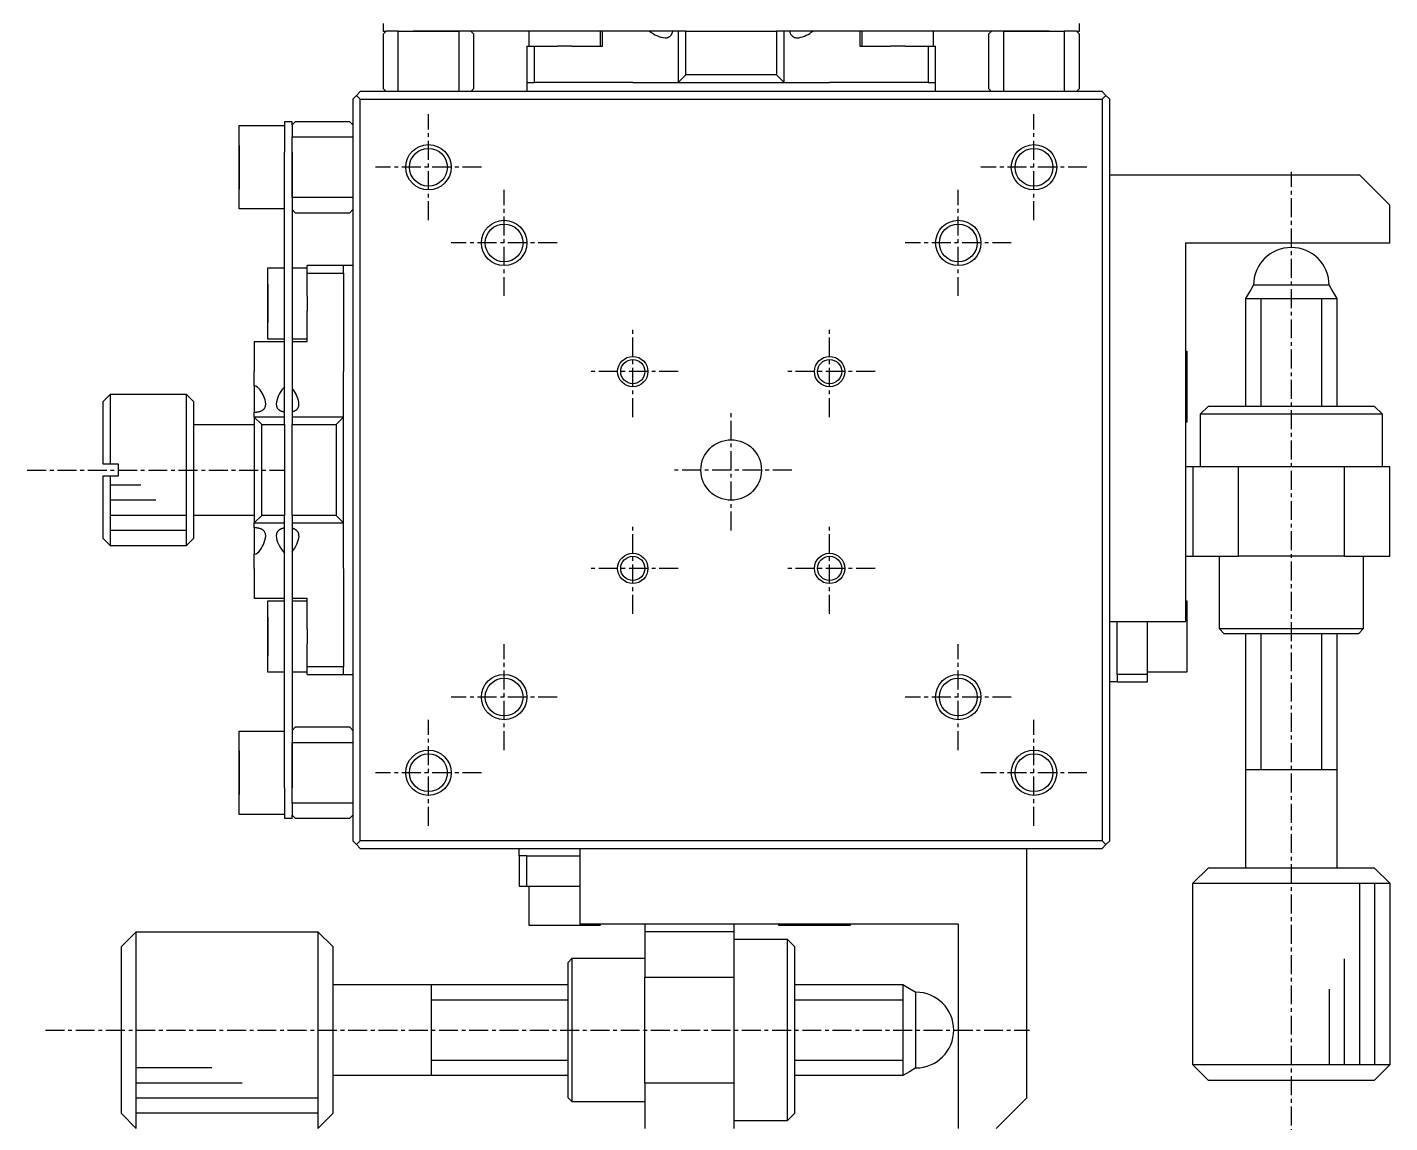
# Model space of a CAD drawing. Extents: x 10 to 365, y 10 to 229.
# Drawn here: x 225.8 to 315.8, y 105.9 to 178.3 of the extents above; entities that cross this region are included whole.
import ezdxf

# ---------------------------------------------------------------- set-up
doc = ezdxf.new("R2010")
doc.units = 0
doc.linetypes.add('CENTER', pattern=[2, 1.25, -0.25, 0.25, -0.25])
doc.layers.get('0').update_dxf_attribs({"linetype": 'CONTINUOUS'})
doc.layers.add('CENTER', color=1, linetype='CENTER')

msp = doc.modelspace()

# ---------------------------------------------------------------- linework, layer by layer
at = {"color": 7, "linetype": 'CONTINUOUS'}
for p, q in [((249.27, 178.5), (249.27, 178)), ((295.27, 178), (295.27, 178.5)), ((249.27, 177.8), (249.47, 178)), ((249.27, 178), (249.47, 178)), ((249.27, 177.8), (249.27, 174.2)), ((250.27, 178), (249.47, 178)), ((250.27, 174), (250.27, 178)), ((250.27, 178), (251.27, 178)), ((250.27, 178), (251.27, 178)), ((251.27, 178), (254.27, 178)), ((254.27, 178), (251.27, 178)), ((254.27, 178), (254.27, 174)), ((269.12, 178), (254.27, 178)), ((255.07, 178), (255.27, 177.8)), ((255.27, 174.2), (255.27, 177.8)), ((258.92, 177), (258.92, 178)), ((263.62, 178), (263.62, 177)), ((263.77, 177), (263.77, 178)), ((267.913, 177.55), (267.915, 177.55)), ((267.915, 177.55), (267.95, 177.551)), ((267.95, 177.551), (267.985, 177.554)), ((267.985, 177.554), (268.02, 177.559)), ((268.02, 177.559), (268.053, 177.566)), ((268.053, 177.566), (268.086, 177.575)), ((268.086, 177.575), (268.117, 177.587)), ((268.117, 177.587), (268.148, 177.6)), ((268.148, 177.6), (268.172, 177.613)), ((268.172, 177.613), (268.195, 177.628)), ((268.195, 177.628), (268.217, 177.644)), ((268.217, 177.644), (268.238, 177.662)), ((268.238, 177.662), (268.259, 177.682)), ((268.259, 177.682), (268.279, 177.703)), ((268.279, 177.703), (268.297, 177.726)), ((268.297, 177.726), (268.313, 177.748)), ((268.313, 177.748), (268.328, 177.771)), ((268.328, 177.771), (268.342, 177.796)), ((268.342, 177.796), (268.355, 177.822)), ((268.355, 177.822), (268.368, 177.849)), ((268.368, 177.849), (268.379, 177.877)), ((268.379, 177.877), (268.39, 177.906)), ((268.39, 177.906), (268.4, 177.936)), ((268.4, 177.936), (268.409, 177.968)), ((268.409, 177.968), (268.417, 178)), ((268.77, 178), (268.77, 174.6)), ((269.27, 178), (269.12, 178)), ((269.27, 175.1), (269.27, 178)), ((269.27, 178), (275.27, 178)), ((275.27, 178), (275.27, 175.1)), ((275.42, 178), (275.27, 178)), ((290.27, 178), (275.42, 178)), ((275.77, 174.6), (275.77, 178)), ((276.124, 178), (276.132, 177.969)), ((276.132, 177.969), (276.14, 177.938)), ((276.14, 177.938), (276.15, 177.908)), ((276.15, 177.908), (276.16, 177.879)), ((276.16, 177.879), (276.172, 177.852)), ((276.172, 177.852), (276.184, 177.825)), ((276.184, 177.825), (276.196, 177.8)), ((276.196, 177.8), (276.212, 177.772)), ((276.212, 177.772), (276.229, 177.746)), ((276.229, 177.746), (276.247, 177.722)), ((276.247, 177.722), (276.266, 177.699)), ((276.266, 177.699), (276.286, 177.678)), ((276.286, 177.678), (276.307, 177.658)), ((276.307, 177.658), (276.33, 177.639)), ((276.33, 177.639), (276.355, 177.622)), ((276.355, 177.622), (276.38, 177.607)), ((276.38, 177.607), (276.406, 177.594)), ((276.406, 177.594), (276.433, 177.583)), ((276.433, 177.583), (276.461, 177.573)), ((276.461, 177.573), (276.499, 177.563)), ((276.499, 177.563), (276.538, 177.556)), ((276.538, 177.556), (276.577, 177.552)), ((276.577, 177.552), (276.618, 177.55)), ((276.618, 177.55), (276.628, 177.55)), ((276.628, 177.55), (276.745, 177.559)), ((280.77, 178), (280.77, 177)), ((280.92, 177), (280.92, 178)), ((285.62, 178), (285.62, 177)), ((289.27, 177.8), (289.47, 178)), ((289.27, 177.8), (289.27, 174.2)), ((290.27, 174), (290.27, 178)), ((290.27, 178), (293.27, 178)), ((293.27, 178), (290.27, 178)), ((293.27, 178), (294.27, 178)), ((293.27, 178), (294.27, 178)), ((295.07, 178), (294.27, 178)), ((294.27, 178), (294.27, 174)), ((295.07, 178), (295.27, 177.8)), ((295.07, 178), (295.27, 178)), ((295.27, 174.2), (295.27, 177.8)), ((258.77, 177), (259.27, 177)), ((258.77, 177), (258.77, 174.6)), ((259.27, 174.6), (259.27, 177)), ((259.27, 177), (260.788, 177)), ((261.753, 177), (260.788, 177)), ((261.753, 177), (263.77, 177)), ((280.77, 177), (282.788, 177)), ((283.753, 177), (282.788, 177)), ((283.753, 177), (285.27, 177)), ((285.27, 177), (285.27, 174.6)), ((285.27, 177), (285.77, 177)), ((285.77, 174.6), (285.77, 177)), ((258.77, 174.6), (259.27, 174.6)), ((258.77, 174.6), (258.77, 174)), ((265.77, 174.6), (259.27, 174.6)), ((265.77, 174.6), (268.77, 174.6)), ((269.27, 175.1), (268.77, 174.6)), ((268.77, 174.6), (275.77, 174.6)), ((275.27, 175.1), (269.27, 175.1)), ((275.77, 174.6), (275.27, 175.1)), ((275.77, 174.6), (278.77, 174.6)), ((285.27, 174.6), (278.77, 174.6)), ((285.27, 174.6), (285.77, 174.6)), ((285.77, 174), (285.77, 174.6)), ((247.27, 173.5), (247.52, 173.75)), ((247.52, 173.75), (247.77, 174)), ((247.52, 173.75), (247.77, 173.5)), ((250.27, 174), (247.77, 174)), ((249.47, 174), (249.27, 174.2)), ((254.27, 174), (250.27, 174)), ((254.27, 174), (250.27, 174)), ((290.27, 174), (254.27, 174)), ((255.27, 174.2), (255.07, 174)), ((289.47, 174), (289.27, 174.2)), ((294.27, 174), (290.27, 174)), ((294.27, 174), (290.27, 174)), ((296.77, 174), (294.27, 174)), ((295.27, 174.2), (295.07, 174)), ((296.77, 174), (297.02, 173.75)), ((296.77, 174), (297.02, 173.75)), ((296.77, 173.5), (297.02, 173.75)), ((296.77, 173.5), (297.02, 173.75)), ((297.02, 173.75), (297.27, 173.5)), ((297.02, 173.75), (297.27, 173.5)), ((247.27, 173.5), (247.27, 124.5)), ((247.77, 173.5), (296.77, 173.5)), ((247.77, 124.5), (247.77, 173.5)), ((296.77, 173.5), (296.77, 124.5)), ((297.27, 124.5), (297.27, 173.5)), ((243.27, 172), (242.77, 172)), ((242.77, 172), (242.77, 170)), ((243.27, 171.8), (243.47, 172)), ((243.27, 171.8), (243.27, 172)), ((247.07, 172), (243.47, 172)), ((247.07, 172), (247.27, 171.8)), ((239.77, 169), (239.77, 171.75)), ((239.77, 166.25), (239.77, 171.75)), ((239.77, 171.75), (242.77, 171.75)), ((243.27, 171.8), (243.27, 171)), ((243.27, 171), (247.27, 171)), ((243.27, 170), (243.27, 171)), ((243.27, 170), (243.27, 171)), ((247.27, 171), (247.27, 167)), ((247.27, 171), (247.27, 167)), ((239.77, 169.722), (239.77, 170.443)), ((239.77, 170.443), (239.77, 169.722)), ((239.77, 168.278), (239.77, 169.722)), ((239.77, 169.722), (239.77, 168.278)), ((242.77, 152.15), (242.77, 170)), ((243.27, 167), (243.27, 170)), ((243.27, 170), (243.27, 167)), ((239.77, 166.25), (239.77, 169)), ((297.27, 168.5), (313.77, 168.5)), ((313.77, 168.5), (315.77, 166.5)), ((239.77, 167.557), (239.77, 168.278)), ((239.77, 168.278), (239.77, 167.557)), ((247.27, 167), (243.27, 167)), ((243.27, 167), (243.27, 152.15)), ((247.27, 167), (247.27, 131)), ((315.77, 164), (315.77, 166.5)), ((242.77, 166.25), (239.77, 166.25)), ((243.47, 166), (243.27, 166.2)), ((243.47, 166), (247.07, 166)), ((247.27, 166.2), (247.07, 166)), ((302.27, 164), (302.27, 139)), ((302.27, 164), (315.77, 164)), ((241.67, 160), (241.67, 162.35)), ((241.67, 157.65), (241.67, 162.35)), ((241.67, 162.35), (242.77, 162.35)), ((243.27, 162.35), (244.27, 162.35)), ((246.67, 162.5), (244.27, 162.5)), ((244.27, 162), (244.27, 162.5)), ((244.27, 162), (246.67, 162)), ((244.27, 160.482), (244.27, 162)), ((246.67, 162), (246.67, 162.5)), ((247.27, 162.5), (246.67, 162.5)), ((246.67, 162), (246.67, 155.5)), ((241.67, 160.635), (241.67, 161.27)), ((241.67, 161.27), (241.67, 160.635)), ((306.52, 160.767), (306.77, 161.2)), ((311.77, 161.2), (306.77, 161.2)), ((311.77, 161.2), (312.02, 160.767)), ((241.67, 159.365), (241.67, 160.635)), ((241.67, 160.635), (241.67, 159.365)), ((244.27, 160.482), (244.27, 159.518)), ((306.27, 160.334), (306.52, 160.767)), ((306.27, 160.334), (312.27, 160.334)), ((306.27, 153.2), (306.27, 160.334)), ((312.02, 160.767), (312.27, 160.334)), ((312.27, 160.334), (312.27, 153.2)), ((241.67, 157.65), (241.67, 160)), ((241.67, 158.73), (241.67, 159.365)), ((241.67, 159.365), (241.67, 158.73)), ((244.27, 157.5), (244.27, 159.518)), ((240.77, 157.5), (242.77, 157.5)), ((240.77, 157.5), (240.77, 155.5)), ((242.77, 157.65), (241.67, 157.65)), ((244.27, 157.65), (243.27, 157.65)), ((243.27, 157.5), (244.27, 157.5)), ((302.27, 156.85), (302.37, 156.85)), ((302.37, 156.85), (302.37, 154.5)), ((240.77, 154.563), (240.77, 155.5)), ((246.67, 152.5), (246.67, 155.5)), ((230.77, 153.5), (231.27, 154)), ((231.27, 149.4), (231.27, 154)), ((231.27, 154), (236.27, 154)), ((236.27, 154), (236.27, 144)), ((236.27, 154), (236.77, 153.5)), ((240.877, 154.54), (240.77, 154.563)), ((240.77, 154.563), (240.77, 152.821)), ((240.974, 154.482), (240.877, 154.54)), ((241.069, 154.392), (240.974, 154.482)), ((242.77, 154.484), (242.691, 154.413)), ((302.37, 154.5), (302.37, 152.15)), ((230.77, 153.5), (230.77, 149.4)), ((230.77, 153.5), (230.77, 149.4)), ((236.77, 144.5), (236.77, 153.5)), ((241.354, 152.981), (241.377, 153.001)), ((241.377, 153.001), (241.398, 153.021)), ((241.398, 153.021), (241.417, 153.043)), ((241.417, 153.043), (241.435, 153.065)), ((241.435, 153.065), (241.451, 153.089)), ((241.451, 153.089), (241.465, 153.113)), ((241.465, 153.113), (241.48, 153.143)), ((241.48, 153.143), (241.492, 153.175)), ((241.492, 153.175), (241.502, 153.208)), ((241.502, 153.208), (241.51, 153.242)), ((241.52, 153.358), (241.507, 153.505)), ((241.51, 153.242), (241.515, 153.277)), ((241.515, 153.277), (241.519, 153.313)), ((241.519, 153.313), (241.52, 153.349)), ((241.52, 153.349), (241.52, 153.358)), ((242.22, 153.358), (242.221, 153.323)), ((242.221, 153.323), (242.225, 153.276)), ((242.225, 153.276), (242.233, 153.231)), ((242.233, 153.231), (242.24, 153.202)), ((242.24, 153.202), (242.249, 153.173)), ((242.249, 153.173), (242.26, 153.145)), ((242.26, 153.145), (242.273, 153.117)), ((242.273, 153.117), (242.288, 153.091)), ((242.288, 153.091), (242.305, 153.066)), ((242.305, 153.066), (242.324, 153.041)), ((242.324, 153.041), (242.342, 153.022)), ((242.342, 153.022), (242.36, 153.003)), ((242.36, 153.003), (242.381, 152.986)), ((243.572, 152.996), (243.593, 153.016)), ((243.593, 153.016), (243.612, 153.036)), ((243.612, 153.036), (243.631, 153.06)), ((243.631, 153.06), (243.648, 153.084)), ((243.648, 153.084), (243.663, 153.11)), ((243.663, 153.11), (243.676, 153.136)), ((243.676, 153.136), (243.688, 153.163)), ((243.688, 153.163), (243.697, 153.191)), ((243.697, 153.191), (243.707, 153.228)), ((243.707, 153.228), (243.714, 153.267)), ((243.72, 153.358), (243.712, 153.475)), ((243.714, 153.267), (243.718, 153.307)), ((243.718, 153.307), (243.72, 153.348)), ((243.72, 153.348), (243.72, 153.358)), ((303.27, 152.7), (303.77, 153.2)), ((314.77, 153.2), (303.77, 153.2)), ((314.77, 153.2), (315.27, 152.7)), ((240.77, 152.821), (240.803, 152.821)), ((240.77, 152.5), (240.77, 152.821)), ((242.77, 152.5), (240.77, 152.5)), ((241.27, 152), (240.77, 152.5)), ((240.77, 152.5), (240.77, 150.25)), ((240.803, 152.821), (240.836, 152.822)), ((240.836, 152.822), (240.868, 152.824)), ((240.868, 152.824), (240.901, 152.827)), ((240.901, 152.827), (240.933, 152.83)), ((240.933, 152.83), (240.965, 152.834)), ((240.965, 152.834), (240.996, 152.839)), ((240.996, 152.839), (241.026, 152.844)), ((241.026, 152.844), (241.056, 152.85)), ((241.056, 152.85), (241.086, 152.857)), ((241.086, 152.857), (241.114, 152.865)), ((241.114, 152.865), (241.142, 152.873)), ((241.142, 152.873), (241.169, 152.882)), ((241.169, 152.882), (241.196, 152.892)), ((241.196, 152.892), (241.225, 152.904)), ((241.225, 152.904), (241.254, 152.918)), ((241.254, 152.918), (241.281, 152.932)), ((241.281, 152.932), (241.307, 152.948)), ((241.307, 152.948), (241.331, 152.964)), ((241.331, 152.964), (241.354, 152.981)), ((242.381, 152.986), (242.403, 152.969)), ((242.403, 152.969), (242.426, 152.952)), ((242.426, 152.952), (242.451, 152.937)), ((242.451, 152.937), (242.477, 152.923)), ((242.477, 152.923), (242.501, 152.911)), ((242.501, 152.911), (242.526, 152.9)), ((242.526, 152.9), (242.552, 152.889)), ((242.552, 152.889), (242.579, 152.879)), ((242.579, 152.879), (242.608, 152.87)), ((242.608, 152.87), (242.637, 152.862)), ((242.637, 152.862), (242.666, 152.854)), ((242.666, 152.854), (242.697, 152.848)), ((242.697, 152.848), (242.721, 152.843)), ((242.721, 152.843), (242.745, 152.839)), ((242.745, 152.839), (242.77, 152.835)), ((242.77, 152), (242.77, 152.15)), ((243.27, 152.853), (243.302, 152.861)), ((246.67, 152.5), (243.27, 152.5)), ((243.27, 152.15), (243.27, 152)), ((243.302, 152.861), (243.332, 152.87)), ((243.332, 152.87), (243.362, 152.88)), ((243.362, 152.88), (243.391, 152.89)), ((243.391, 152.89), (243.419, 152.901)), ((243.419, 152.901), (243.445, 152.913)), ((243.445, 152.913), (243.47, 152.926)), ((243.47, 152.926), (243.498, 152.942)), ((243.498, 152.942), (243.524, 152.959)), ((243.524, 152.959), (243.549, 152.977)), ((243.549, 152.977), (243.572, 152.996)), ((246.67, 152.5), (246.17, 152)), ((246.67, 145.5), (246.67, 152.5)), ((302.37, 152.15), (302.27, 152.15)), ((303.27, 152.7), (315.27, 152.7)), ((303.27, 149.2), (303.27, 152.7)), ((315.27, 152.7), (315.27, 149.2)), ((236.77, 152), (240.77, 152)), ((241.27, 152), (242.77, 152)), ((241.27, 146), (241.27, 152)), ((242.77, 152), (242.77, 146)), ((243.27, 152), (246.17, 152)), ((243.27, 146), (243.27, 152)), ((246.17, 152), (246.17, 146)), ((230.77, 149.4), (231.27, 149.4)), ((231.27, 149.4), (231.77, 149.4)), ((231.77, 149.4), (231.77, 148.6)), ((231.77, 149.4), (231.77, 148.6)), ((240.77, 150.25), (240.77, 147.75)), ((230.77, 148.6), (230.77, 144.5)), ((230.77, 148.6), (230.77, 144.5)), ((231.27, 148.6), (230.77, 148.6)), ((231.27, 144), (231.27, 148.6)), ((231.77, 148.6), (231.27, 148.6)), ((302.77, 149.2), (302.27, 149.2)), ((302.77, 149.2), (302.77, 143.3)), ((305.77, 149.2), (302.77, 149.2)), ((305.77, 143.3), (305.77, 149.2)), ((312.77, 149.2), (305.77, 149.2)), ((312.77, 149.2), (312.77, 143.3)), ((315.77, 149.2), (312.77, 149.2)), ((315.77, 143.3), (315.77, 149.2)), ((240.77, 147.75), (240.77, 145.5)), ((240.77, 146), (236.77, 146)), ((240.77, 145.5), (241.27, 146)), ((242.77, 146), (241.27, 146)), ((242.77, 145.85), (242.77, 146)), ((242.77, 128), (242.77, 145.85)), ((246.17, 146), (243.27, 146)), ((243.27, 146), (243.27, 145.85)), ((243.27, 145.85), (243.27, 131)), ((246.17, 146), (246.67, 145.5)), ((240.77, 145.5), (242.77, 145.5)), ((240.77, 145.179), (240.77, 145.5)), ((240.805, 145.179), (240.77, 145.179)), ((240.77, 145.179), (240.77, 143.437)), ((240.839, 145.177), (240.805, 145.179)), ((240.873, 145.176), (240.839, 145.177)), ((240.907, 145.173), (240.873, 145.176)), ((240.937, 145.169), (240.907, 145.173)), ((240.968, 145.166), (240.937, 145.169)), ((240.998, 145.161), (240.968, 145.166)), ((241.028, 145.156), (240.998, 145.161)), ((241.057, 145.15), (241.028, 145.156)), ((241.085, 145.143), (241.057, 145.15)), ((241.113, 145.136), (241.085, 145.143)), ((241.14, 145.128), (241.113, 145.136)), ((241.17, 145.118), (241.14, 145.128)), ((241.199, 145.107), (241.17, 145.118)), ((241.228, 145.095), (241.199, 145.107)), ((241.255, 145.082), (241.228, 145.095)), ((241.281, 145.068), (241.255, 145.082)), ((241.305, 145.054), (241.281, 145.068)), ((241.328, 145.038), (241.305, 145.054)), ((241.35, 145.022), (241.328, 145.038)), ((241.373, 145.003), (241.35, 145.022)), ((241.394, 144.983), (241.373, 145.003)), ((241.413, 144.962), (241.394, 144.983)), ((241.431, 144.94), (241.413, 144.962)), ((241.447, 144.917), (241.431, 144.94)), ((241.461, 144.894), (241.447, 144.917)), ((242.294, 144.919), (242.28, 144.895)), ((242.311, 144.941), (242.294, 144.919)), ((242.329, 144.964), (242.311, 144.941)), ((242.348, 144.985), (242.329, 144.964)), ((242.37, 145.005), (242.348, 144.985)), ((242.393, 145.024), (242.37, 145.005)), ((242.413, 145.039), (242.393, 145.024)), ((242.434, 145.053), (242.413, 145.039)), ((242.457, 145.067), (242.434, 145.053)), ((242.481, 145.079), (242.457, 145.067)), ((242.505, 145.091), (242.481, 145.079)), ((242.531, 145.103), (242.505, 145.091)), ((242.558, 145.113), (242.531, 145.103)), ((242.586, 145.123), (242.558, 145.113)), ((242.614, 145.132), (242.586, 145.123)), ((242.644, 145.14), (242.614, 145.132)), ((242.675, 145.148), (242.644, 145.14)), ((242.706, 145.154), (242.675, 145.148)), ((242.738, 145.16), (242.706, 145.154)), ((242.77, 145.165), (242.738, 145.16)), ((243.27, 145.5), (246.67, 145.5)), ((243.303, 145.139), (243.27, 145.147)), ((243.334, 145.13), (243.303, 145.139)), ((243.364, 145.12), (243.334, 145.13)), ((243.393, 145.109), (243.364, 145.12)), ((243.422, 145.097), (243.393, 145.109)), ((243.449, 145.085), (243.422, 145.097)), ((243.474, 145.072), (243.449, 145.085)), ((243.499, 145.058), (243.474, 145.072)), ((243.522, 145.043), (243.499, 145.058)), ((243.544, 145.027), (243.522, 145.043)), ((243.567, 145.008), (243.544, 145.027)), ((243.588, 144.989), (243.567, 145.008)), ((243.608, 144.968), (243.588, 144.989)), ((243.626, 144.947), (243.608, 144.968)), ((243.642, 144.924), (243.626, 144.947)), ((243.657, 144.901), (243.642, 144.924)), ((243.67, 144.878), (243.657, 144.901)), ((246.67, 142.5), (246.67, 145.5)), ((231.27, 144), (230.77, 144.5)), ((236.27, 144), (231.27, 144)), ((236.77, 144.5), (236.27, 144)), ((241.474, 144.87), (241.461, 144.894)), ((241.489, 144.834), (241.474, 144.87)), ((241.501, 144.797), (241.489, 144.834)), ((241.51, 144.759), (241.501, 144.797)), ((241.516, 144.72), (241.51, 144.759)), ((241.519, 144.68), (241.516, 144.72)), ((241.52, 144.642), (241.519, 144.68)), ((242.221, 144.663), (242.22, 144.642)), ((242.22, 144.642), (242.231, 144.51)), ((242.223, 144.699), (242.221, 144.663)), ((242.227, 144.734), (242.223, 144.699)), ((242.233, 144.768), (242.227, 144.734)), ((242.241, 144.801), (242.233, 144.768)), ((242.252, 144.833), (242.241, 144.801)), ((242.265, 144.865), (242.252, 144.833)), ((242.28, 144.895), (242.265, 144.865)), ((243.684, 144.847), (243.67, 144.878)), ((243.695, 144.815), (243.684, 144.847)), ((243.704, 144.783), (243.695, 144.815)), ((243.711, 144.749), (243.704, 144.783)), ((243.716, 144.715), (243.711, 144.749)), ((243.719, 144.68), (243.716, 144.715)), ((243.72, 144.644), (243.719, 144.68)), ((243.72, 144.642), (243.72, 144.644)), ((240.77, 143.437), (240.884, 143.463)), ((240.77, 142.5), (240.77, 143.437)), ((240.884, 143.463), (240.972, 143.517)), ((240.972, 143.517), (241.064, 143.602)), ((302.27, 143.3), (302.77, 143.3)), ((302.77, 143.3), (305.77, 143.3)), ((304.52, 138.5), (304.52, 143.3)), ((312.77, 143.3), (305.77, 143.3)), ((312.77, 143.3), (315.77, 143.3)), ((314.02, 143.3), (314.02, 138.5)), ((240.77, 142.5), (240.77, 140.5)), ((246.67, 142.5), (246.67, 136)), ((242.77, 140.5), (240.77, 140.5)), ((244.27, 140.5), (243.27, 140.5)), ((244.27, 138.482), (244.27, 140.5)), ((241.67, 138), (241.67, 140.35)), ((241.67, 135.65), (241.67, 140.35)), ((241.67, 140.35), (242.77, 140.35)), ((243.27, 140.35), (244.27, 140.35)), ((302.27, 140.35), (302.37, 140.35)), ((302.37, 140.35), (302.37, 138)), ((241.67, 138.635), (241.67, 139.27)), ((241.67, 139.27), (241.67, 138.635)), ((241.67, 137.365), (241.67, 138.635)), ((241.67, 138.635), (241.67, 137.365)), ((297.27, 139), (302.27, 139)), ((297.77, 135.5), (297.77, 139)), ((299.77, 135.5), (299.77, 139)), ((241.67, 135.65), (241.67, 138)), ((244.27, 138.482), (244.27, 137.518)), ((302.37, 138), (302.37, 135.65)), ((314.02, 138.5), (304.52, 138.5)), ((304.82, 138.2), (304.52, 138.5)), ((304.82, 138.2), (313.72, 138.2)), ((306.27, 129.2), (306.27, 138.2)), ((312.27, 138.2), (312.27, 129.2)), ((314.02, 138.5), (313.72, 138.2)), ((241.67, 136.73), (241.67, 137.365)), ((241.67, 137.365), (241.67, 136.73)), ((244.27, 136), (244.27, 137.518)), ((246.67, 136), (244.27, 136)), ((244.27, 135.5), (244.27, 136)), ((246.67, 135.5), (246.67, 136)), ((242.77, 135.65), (241.67, 135.65)), ((244.27, 135.65), (243.27, 135.65)), ((244.27, 135.5), (246.67, 135.5)), ((246.67, 135.5), (247.27, 135.5)), ((299.77, 135.5), (297.77, 135.5)), ((297.77, 135.5), (297.77, 135)), ((297.77, 135), (299.77, 135)), ((302.37, 135.65), (299.77, 135.65)), ((299.77, 135), (299.77, 135.5)), ((297.77, 135), (297.27, 135)), ((239.77, 129), (239.77, 131.75)), ((239.77, 126.25), (239.77, 131.75)), ((239.77, 131.75), (242.77, 131.75)), ((243.27, 131.8), (243.47, 132)), ((247.07, 132), (243.47, 132)), ((247.07, 132), (247.27, 131.8)), ((243.27, 131), (247.27, 131)), ((243.27, 128), (243.27, 131)), ((243.27, 131), (243.27, 128)), ((247.27, 131), (247.27, 127)), ((247.27, 131), (247.27, 127)), ((239.77, 129.722), (239.77, 130.443)), ((239.77, 130.443), (239.77, 129.722)), ((239.77, 128.278), (239.77, 129.722)), ((239.77, 129.722), (239.77, 128.278)), ((239.77, 126.25), (239.77, 129)), ((306.27, 129.2), (306.27, 129.205)), ((312.27, 129.2), (306.27, 129.2)), ((306.27, 122.7), (306.27, 129.2)), ((306.27, 129.195), (306.27, 129.2)), ((312.27, 129.205), (312.27, 129.2)), ((312.27, 129.2), (312.27, 122.7)), ((312.27, 129.2), (312.27, 129.195)), ((239.77, 127.557), (239.77, 128.278)), ((239.77, 128.278), (239.77, 127.557)), ((242.77, 128), (242.77, 126)), ((243.27, 127), (243.27, 128)), ((243.27, 127), (243.27, 128)), ((247.27, 127), (243.27, 127)), ((243.27, 127), (243.27, 126.2)), ((242.77, 126.25), (239.77, 126.25)), ((242.77, 126), (243.27, 126)), ((243.47, 126), (243.27, 126.2)), ((243.27, 126), (243.27, 126.2)), ((243.47, 126), (247.07, 126)), ((247.27, 126.2), (247.07, 126)), ((247.52, 124.25), (247.27, 124.5)), ((247.52, 124.25), (247.77, 124.5)), ((247.77, 124), (247.52, 124.25)), ((296.77, 124.5), (247.77, 124.5)), ((296.77, 124.5), (297.02, 124.25)), ((297.02, 124.25), (296.77, 124.5)), ((297.02, 124.25), (296.77, 124)), ((297.02, 124.25), (296.77, 124)), ((297.27, 124.5), (297.02, 124.25)), ((297.27, 124.5), (297.02, 124.25)), ((247.77, 124), (296.77, 124)), ((258.27, 123.5), (258.27, 124)), ((258.77, 123.5), (258.27, 123.5)), ((258.27, 123.5), (258.27, 121.5)), ((258.77, 121.5), (258.77, 123.5)), ((258.77, 123.5), (262.27, 123.5)), ((262.27, 124), (262.27, 119)), ((291.77, 124), (291.77, 107.5)), ((302.77, 121.7), (303.77, 122.7)), ((314.77, 122.7), (303.77, 122.7)), ((314.77, 122.7), (315.77, 121.7)), ((258.27, 121.5), (258.77, 121.5)), ((258.77, 121.5), (262.27, 121.5)), ((258.92, 118.9), (258.92, 121.5)), ((302.77, 121.7), (315.77, 121.7)), ((302.77, 109.7), (302.77, 121.7)), ((315.77, 121.7), (315.77, 109.7)), ((261.27, 118.9), (258.92, 118.9)), ((263.62, 118.9), (261.27, 118.9)), ((287.27, 119), (262.27, 119)), ((263.62, 119), (263.62, 118.9)), ((266.57, 119), (266.57, 118.5)), ((272.47, 118.5), (272.47, 119)), ((275.42, 118.9), (275.42, 119)), ((277.77, 118.9), (275.42, 118.9)), ((280.12, 118.9), (277.77, 118.9)), ((280.12, 119), (280.12, 118.9)), ((287.27, 119), (287.27, 105.5)), ((231.97, 117.5), (232.97, 118.5)), ((232.97, 105.5), (232.97, 118.5)), ((232.97, 118.5), (232.97, 118.5)), ((232.97, 118.5), (244.97, 118.5)), ((244.97, 118.5), (244.97, 105.5)), ((244.97, 118.5), (245.97, 117.5)), ((272.47, 118.5), (266.57, 118.5)), ((266.57, 118.5), (266.57, 115.5)), ((272.47, 115.5), (272.47, 118.5)), ((272.47, 118), (275.97, 118)), ((275.97, 118), (275.97, 106)), ((275.97, 118), (276.47, 117.5)), ((231.97, 117.5), (231.97, 106.5)), ((231.97, 117.5), (231.97, 106.5)), ((245.97, 106.5), (245.97, 117.5)), ((276.47, 106.5), (276.47, 117.5)), ((261.47, 116.45), (261.77, 116.75)), ((261.47, 116.45), (261.47, 107.55)), ((261.77, 107.25), (261.77, 116.75)), ((261.77, 116.75), (266.57, 116.75)), ((266.57, 115.5), (272.47, 115.5)), ((266.57, 108.5), (266.57, 115.5)), ((272.47, 108.5), (272.47, 115.5)), ((245.97, 115), (252.47, 115)), ((252.465, 115), (252.47, 115)), ((252.47, 109), (252.47, 115)), ((252.47, 115), (252.475, 115)), ((252.47, 115), (261.47, 115)), ((276.47, 115), (283.604, 115)), ((283.604, 115), (283.604, 109)), ((283.604, 115), (284.037, 114.75)), ((284.037, 114.75), (284.47, 114.5)), ((284.47, 109.5), (284.47, 114.5)), ((252.47, 109), (245.97, 109)), ((252.47, 109), (252.465, 109)), ((252.475, 109), (252.47, 109)), ((261.47, 109), (252.47, 109)), ((283.604, 109), (276.47, 109)), ((284.037, 109.25), (283.604, 109)), ((284.47, 109.5), (284.037, 109.25)), ((302.771, 109.7), (302.77, 109.7)), ((303.77, 108.7), (302.77, 109.7)), ((315.77, 109.7), (302.771, 109.7)), ((315.77, 109.7), (314.77, 108.7)), ((272.47, 108.5), (266.57, 108.5)), ((266.57, 108.5), (266.57, 105.5)), ((272.47, 105.5), (272.47, 108.5)), ((303.77, 108.7), (314.77, 108.7)), ((303.771, 108.7), (314.77, 108.7)), ((261.77, 107.25), (261.47, 107.55)), ((266.57, 107.25), (261.77, 107.25)), ((291.77, 107.5), (289.77, 105.5)), ((232.97, 105.5), (231.97, 106.5)), ((245.97, 106.5), (244.97, 105.5)), ((276.47, 106.5), (275.97, 106)), ((275.97, 106), (272.47, 106))]:
    msp.add_line(p, q, dxfattribs=at)
at = {"color": 3, "linetype": 'CONTINUOUS'}
for p, q in [((307.27, 153.2), (307.27, 160.334)), ((311.27, 160.334), (311.27, 153.2)), ((233.27, 148), (231.27, 148)), ((234.27, 147), (231.27, 147)), ((236.27, 146), (231.27, 146)), ((236.27, 145), (231.27, 145)), ((307.27, 129.2), (307.27, 138.2)), ((311.27, 138.2), (311.27, 129.2)), ((313.77, 121.7), (313.77, 109.7)), ((314.77, 121.7), (314.77, 109.7)), ((312.77, 116.7), (312.77, 109.7)), ((311.77, 114.7), (311.77, 109.7)), ((252.47, 114), (261.47, 114)), ((276.47, 114), (283.604, 114)), ((261.47, 110), (252.47, 110)), ((283.604, 110), (276.47, 110)), ((237.97, 109.5), (232.97, 109.5)), ((239.97, 108.5), (232.97, 108.5)), ((244.97, 107.5), (232.97, 107.5)), ((244.97, 106.5), (232.97, 106.5))]:
    msp.add_line(p, q, dxfattribs=at)
for centre, radius in [((252.27, 169), 1.5), ((292.27, 169), 1.5), ((257.27, 164), 1.5), ((287.27, 164), 1.5), ((265.77, 155.5), 1), ((278.77, 155.5), 1), ((265.77, 142.5), 1), ((278.77, 142.5), 1), ((257.27, 134), 1.5), ((287.27, 134), 1.5), ((252.27, 129), 1.5), ((292.27, 129), 1.5)]:
    msp.add_circle(centre, radius, dxfattribs=at)
at = {"color": 7, "linetype": 'CONTINUOUS'}
for centre, radius in [((252.27, 169), 1.25), ((292.27, 169), 1.25), ((257.27, 164), 1.25), ((287.27, 164), 1.25), ((265.77, 155.5), 0.8), ((278.77, 155.5), 0.8), ((272.27, 149), 2), ((265.77, 142.5), 0.8), ((278.77, 142.5), 0.8), ((257.27, 134), 1.25), ((287.27, 134), 1.25), ((252.27, 129), 1.25), ((292.27, 129), 1.25)]:
    msp.add_circle(centre, radius, dxfattribs=at)
for centre, radius, start, end in [((268.095, 179.38), 1.839, 228.61307, 264.30688), ((276.368, 179.513), 1.991, 280.9297, 310.52016), ((309.27, 161.2), 2.5, 0, 180), ((239.57, 153.1), 1.979, 11.79299, 40.74922), ((244.064, 153.168), 1.854, 137.81389, 174.11734), ((241.757, 153.097), 1.991, 10.9297, 40.52016), ((239.67, 144.834), 1.86, 318.54099, 354.0992), ((244.077, 144.867), 1.88, 190.95057, 225.97436), ((241.891, 144.825), 1.839, 318.61307, 354.30688), ((284.47, 112), 2.5, 270, 90)]:
    msp.add_arc(centre, radius, start, end, dxfattribs=at)
at = {"layer": 'CENTER', "color": 1, "linetype": 'CENTER'}
for p, q in [((252.27, 165.5), (252.27, 172.5)), ((292.27, 165.5), (292.27, 172.5)), ((255.77, 169), (248.77, 169)), ((295.77, 169), (288.77, 169)), ((309.27, 103.7), (309.27, 168.7)), ((257.27, 160.5), (257.27, 167.5)), ((287.27, 160.5), (287.27, 167.5)), ((260.77, 164), (253.77, 164)), ((290.77, 164), (283.77, 164)), ((265.77, 152.5), (265.77, 158.5)), ((278.77, 152.5), (278.77, 158.5)), ((268.77, 155.5), (262.77, 155.5)), ((281.77, 155.5), (275.77, 155.5)), ((272.27, 145), (272.27, 153)), ((225.77, 149), (242.77, 149)), ((276.27, 149), (268.27, 149)), ((265.77, 139.5), (265.77, 145.5)), ((278.77, 139.5), (278.77, 145.5)), ((268.77, 142.5), (262.77, 142.5)), ((281.77, 142.5), (275.77, 142.5)), ((257.27, 130.5), (257.27, 137.5)), ((287.27, 130.5), (287.27, 137.5)), ((260.77, 134), (253.77, 134)), ((290.77, 134), (283.77, 134)), ((252.27, 125.5), (252.27, 132.5)), ((292.27, 125.5), (292.27, 132.5)), ((255.77, 129), (248.77, 129)), ((295.77, 129), (288.77, 129)), ((226.97, 112), (291.97, 112))]:
    msp.add_line(p, q, dxfattribs=at)

doc.saveas('drawing.dxf')
